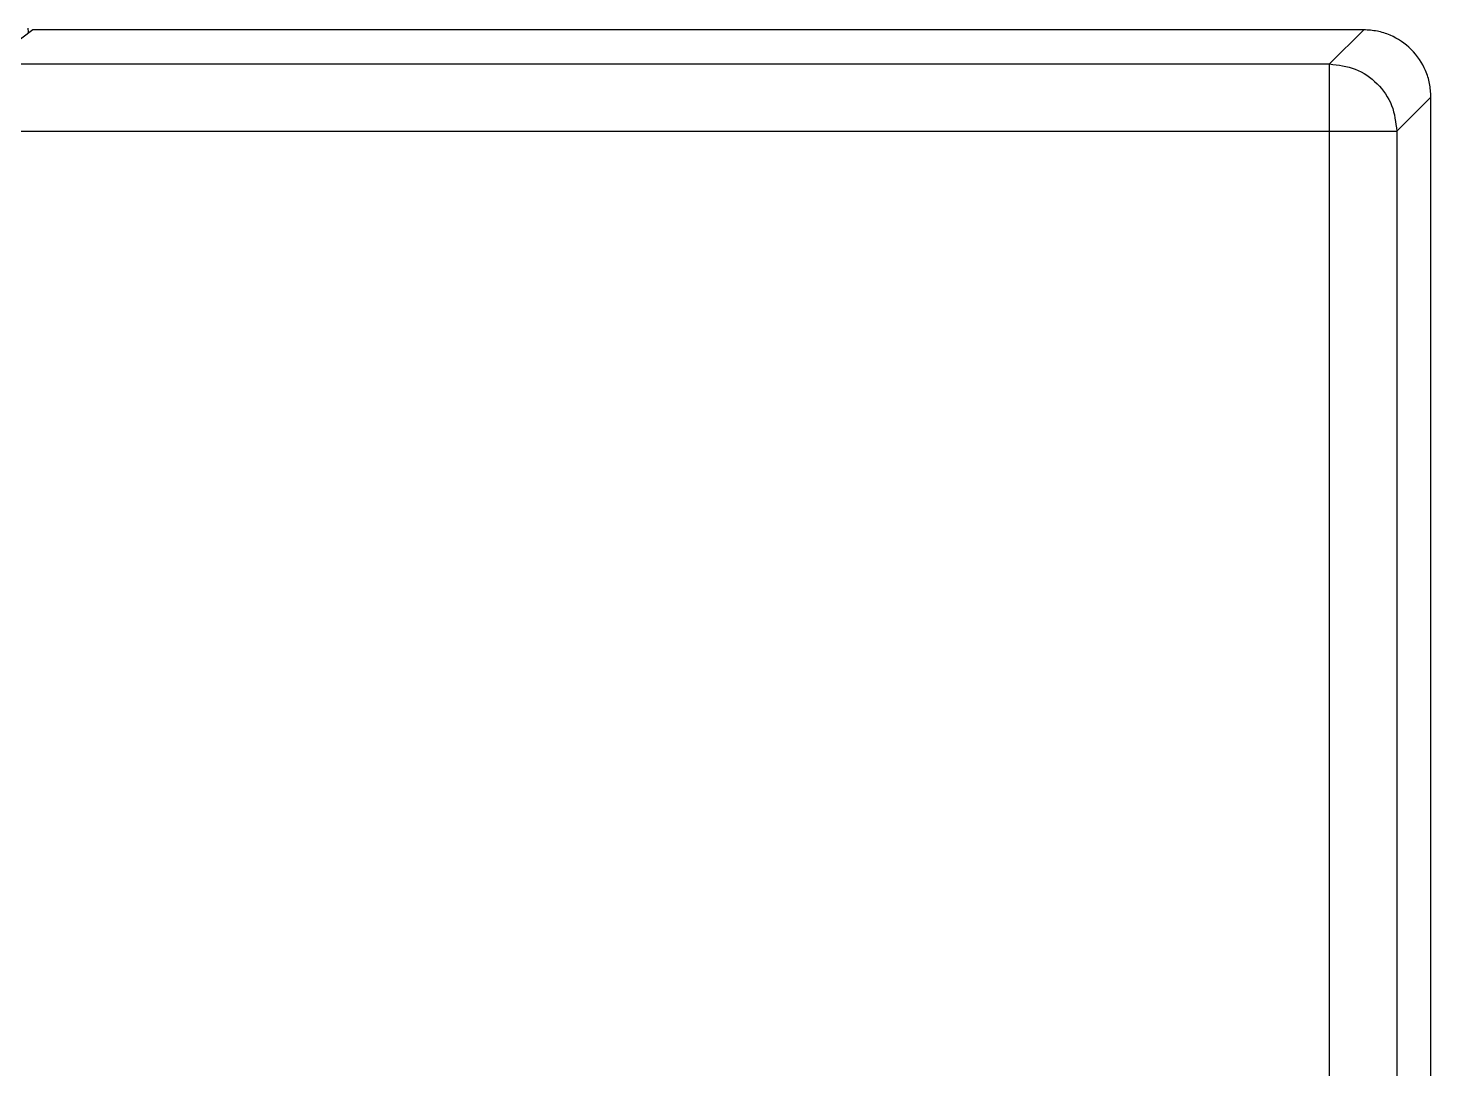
# Model space of a CAD drawing. Header units: millimetres. Extents: x 6110 to 6704, y -2661 to -1821.
# Drawn here: x 6320.86 to 6341.72, y -1905.32 to -1889.84 of the extents above; entities that cross this region are included whole.
import ezdxf

# ---------------------------------------------------------------- set-up
doc = ezdxf.new("R2010")
doc.units = ezdxf.units.MM
doc.header["$LTSCALE"] = 0.1
doc.layers.get('0').update_dxf_attribs({"lineweight": 15})

msp = doc.modelspace()

# ---------------------------------------------------------------- linework, layer by layer
at = {"linetype": 'Continuous', "lineweight": 25}
for p, q in [((6320.9366, -1889.8685), (6320.6269, -1890.1008)), ((6340.7165, -1889.8684), (6320.9361, -1889.8684)), ((6340.7165, -1889.8685), (6320.9366, -1889.8685)), ((6340.2086, -1890.3764), (6340.7165, -1889.8685)), ((6340.7165, -1889.8685), (6340.7165, -1889.8684)), ((6314.2642, -1890.3764), (6340.2086, -1890.3764)), ((6340.2086, -1891.376), (6340.2086, -1890.3764)), ((6341.2083, -1891.376), (6341.7161, -1890.8682)), ((6341.7161, -1921.3698), (6341.7161, -1890.8682)), ((6314.2642, -1891.376), (6340.2086, -1891.376)), ((6340.2087, -1920.2454), (6340.2086, -1891.376)), ((6341.2083, -1891.376), (6341.2083, -1920.2454))]:
    msp.add_line(p, q, dxfattribs=at)
msp.add_ellipse((6320.8646, -1890.0922), major_axis=(0, 0.25), ratio=0.0349208, start_param=5.4841505, end_param=6.2826658, dxfattribs=at)
for points, knots in [([(6341.7161, -1890.8682), (6341.7121, -1890.8001), (6341.7041, -1890.6656), (6341.623, -1890.4155), (6341.4412, -1890.1435), (6341.1692, -1889.9617), (6340.9191, -1889.8806), (6340.7846, -1889.8726), (6340.7165, -1889.8685)], [0, 0, 0, 0, 0.13041, 0.2574025, 0.5000034, 0.74258, 0.8695733, 1, 1, 1, 1]), ([(6340.2086, -1890.3764), (6340.3395, -1890.3915), (6340.6014, -1890.4217), (6340.9318, -1890.6529), (6341.163, -1890.9832), (6341.1932, -1891.2451), (6341.2083, -1891.376)], [0, 0, 0, 0, 0.2499998, 0.49999914, 0.74999956, 1, 1, 1, 1]), ([(6340.2086, -1891.376), (6340.3375, -1891.376), (6340.5952, -1891.376), (6340.9222, -1891.376), (6341.1546, -1891.376), (6341.1904, -1891.376), (6341.2083, -1891.376)], [0, 0, 0, 0, 0.249999, 0.5000001, 0.7500011, 1, 1, 1, 1])]:
    msp.add_open_spline(points, degree=3, knots=knots, dxfattribs=at)

doc.saveas('drawing.dxf')
